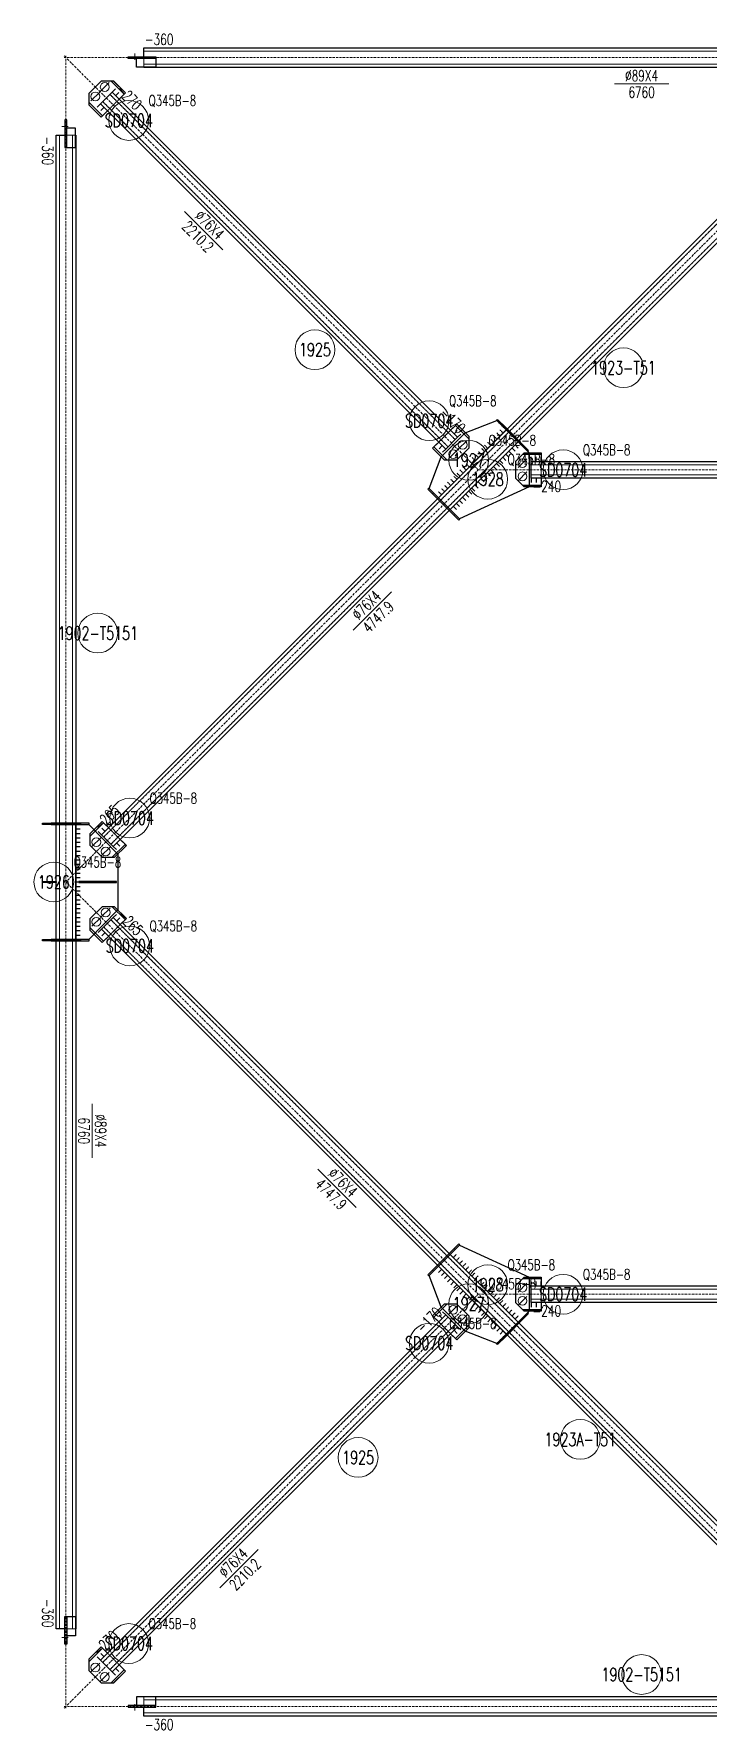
# Model space of a CAD drawing. Extents: x 200306 to 244369, y -126880 to -87343.
# Drawn here: x 236406 to 239456, y -115785 to -108107 of the extents above; entities that cross this region are included whole.
import ezdxf
from ezdxf.enums import TextEntityAlignment as Align

# ---------------------------------------------------------------- set-up
doc = ezdxf.new("R2010")
doc.units = 0
doc.header["$MEASUREMENT"] = 0
doc.linetypes.add('Dash', pattern=[2.75, 2, -0.75])
doc.linetypes.add('DashDot', pattern=[15.6, 9, -3, 0.6, -3])
doc.layers.get('0').update_dxf_attribs({"linetype": 'CONTINUOUS', "lineweight": 25})
doc.styles.get("Standard").update_dxf_attribs({"font": 'simplex.shx', "width": 0.7, "height": 3, "bigfont": 'gbhzfs.shx'})

# ---------------------------------------------------------------- blocks, each defined once
blk = doc.blocks.new('M20X55S')
at = {"color": 3, "linetype": 'Continuous', "lineweight": 13}
blk.add_line((-1, -1), (1, 1), dxfattribs=at)
blk.add_circle((0, 0), 1, dxfattribs=at)

msp = doc.modelspace()

# ---------------------------------------------------------------- linework, layer by layer
at = {"color": 2, "linetype": 'DashDot', "lineweight": 15}
for p, q in [((238416.12719, -110080.12127), (236542.17011, -108206.16419)), ((244022.17011, -108214.11623), (236542.17011, -108214.11623)), ((236550.12215, -108206.16419), (236550.12215, -115686.16419)), ((240282.17011, -108214.11623), (236550.12215, -111946.16419)), ((238416.14613, -110080.14021), (242148.1941, -110080.14021)), ((240282.17011, -115678.21216), (236550.12215, -111946.16419)), ((238416.12719, -113812.20712), (236542.17011, -115686.16419)), ((238416.14613, -113812.18818), (242148.1941, -113812.18818)), ((236542.17011, -115678.21216), (244022.17011, -115678.21216))]:
    msp.add_line(p, q, dxfattribs=at)
at = {"color": 1, "linetype": 'Dash', "lineweight": 20}
for p, q in [((243662.17011, -108184.61623), (236902.17011, -108184.61623)), ((236902.17011, -108257.85242), (236902.17011, -108210.14021)), ((243662.17011, -108243.61623), (236902.17011, -108243.61623)), ((238279.65802, -109976.17901), (236716.82162, -108413.34261)), ((240078.52336, -108385.23607), (236721.24199, -111742.51744)), ((236791.7923, -108402.04627), (236738.05219, -108455.78638)), ((238312.18493, -109943.6521), (236749.34853, -108380.8157)), ((240111.05027, -108417.76298), (236753.7689, -111775.04435)), ((236520.62215, -108566.16419), (236520.62215, -115326.16419)), ((236546.14613, -108566.16419), (236593.85834, -108566.16419)), ((236579.62215, -108566.16419), (236579.62215, -115326.16419)), ((238500.31125, -109857.42099), (238542.7368, -109899.84654)), ((238237.25026, -109954.98446), (238290.99038, -109901.24434)), ((238486.93965, -109955.64369), (238472.7978, -109941.50184)), ((238500.88893, -109941.6944), (238486.74709, -109927.55255)), ((238514.83822, -109927.74511), (238500.69637, -109913.60326)), ((238528.78751, -109913.79582), (238514.64566, -109899.65398)), ((238542.7368, -109899.84654), (238528.59495, -109885.70469)), ((238403.24392, -110039.33942), (238389.10207, -110025.19757)), ((238417.1932, -110025.39013), (238403.05136, -110011.24828)), ((238431.14249, -110011.44084), (238417.00064, -109997.29899)), ((238445.09178, -109997.49155), (238430.94993, -109983.34971)), ((238459.04107, -109983.54227), (238444.89922, -109969.40042)), ((238472.99036, -109969.59298), (238458.84851, -109955.45113)), ((238596.45836, -109953.5681), (238596.51619, -109953.51027)), ((238596.51619, -109953.51027), (238639.60075, -109996.59483)), ((238333.49747, -110109.08586), (238319.35563, -110094.94401)), ((238347.44676, -110095.13657), (238333.30491, -110080.99472)), ((238361.39605, -110081.18728), (238347.2542, -110067.04544)), ((238375.34534, -110067.238), (238361.20349, -110053.09615)), ((238389.29463, -110053.28871), (238375.15278, -110039.14686)), ((238656.14613, -110057.14021), (241908.1941, -110057.14021)), ((238656.14613, -110103.14021), (241908.1941, -110103.14021)), ((238701.14613, -110042.14021), (238701.14613, -110118.14021)), ((238235.85246, -110206.73088), (238193.42691, -110164.30533)), ((238249.80174, -110192.78159), (238235.6599, -110178.63974)), ((238263.75103, -110178.8323), (238249.60918, -110164.69045)), ((238277.70032, -110164.88301), (238263.55847, -110150.74117)), ((238291.64961, -110150.93373), (238277.50776, -110136.79188)), ((238305.5989, -110136.98444), (238291.45705, -110122.84259)), ((238319.54819, -110123.03515), (238305.40634, -110108.8933)), ((238235.85246, -110206.73088), (238221.71061, -110192.58903)), ((238332.00042, -110302.87885), (238289.57402, -110260.45244)), ((236594.62215, -111685.99388), (236654.62215, -111685.99388)), ((236742.45519, -111700.09103), (236796.19531, -111753.83115)), ((236779.44201, -111943.16419), (236609.44201, -111943.16419)), ((236609.44201, -111943.16419), (236609.44201, -111949.16419)), ((236779.44201, -111949.16419), (236779.44201, -111943.16419)), ((236609.44201, -111949.16419), (236779.44201, -111949.16419)), ((240078.52336, -115507.09232), (236721.24199, -112149.81095)), ((236796.19531, -112138.49724), (236742.45519, -112192.23735)), ((240111.05027, -115474.56541), (236753.7689, -112117.28403)), ((236654.62215, -112206.33451), (236594.62215, -112206.33451)), ((238289.57402, -113631.87595), (238332.00042, -113589.44954)), ((238289.57402, -113631.87595), (238303.71615, -113617.73381)), ((238303.52593, -113645.82786), (238317.66807, -113631.68573)), ((238193.42691, -113728.02306), (238235.85246, -113685.59751)), ((238317.47785, -113659.77978), (238331.61999, -113645.63765)), ((238331.42977, -113673.7317), (238345.5719, -113659.58956)), ((238345.38169, -113687.68361), (238359.52382, -113673.54148)), ((238359.3336, -113701.63553), (238373.47574, -113687.4934)), ((238373.28552, -113715.58745), (238387.42765, -113701.44531)), ((238387.23744, -113729.53937), (238401.37957, -113715.39723)), ((238401.18935, -113743.49128), (238415.33149, -113729.34915)), ((238415.14127, -113757.4432), (238429.28341, -113743.30106)), ((238429.09319, -113771.39512), (238443.23532, -113757.25298)), ((238443.0451, -113785.34703), (238457.18724, -113771.2049)), ((238456.99702, -113799.29895), (238471.13916, -113785.15681)), ((238656.14613, -113789.18818), (241908.1941, -113789.18818)), ((238701.14613, -113774.18818), (238701.14613, -113850.18818)), ((238470.94894, -113813.25087), (238485.09107, -113799.10873)), ((238484.90085, -113827.20278), (238499.04299, -113813.06065)), ((238498.85277, -113841.1547), (238512.99491, -113827.01256)), ((238512.80469, -113855.10662), (238526.94682, -113840.96448)), ((238526.75661, -113869.05853), (238540.89874, -113854.9164)), ((238656.14613, -113835.18818), (241908.1941, -113835.18818)), ((238279.65802, -113916.14938), (236716.82162, -115478.98578)), ((238290.99038, -113991.08404), (238237.25026, -113937.34393)), ((238540.70852, -113883.01045), (238554.85066, -113868.86832)), ((238554.66044, -113896.96237), (238568.80257, -113882.82023)), ((238568.61236, -113910.91428), (238582.75449, -113896.77215)), ((238582.56427, -113924.8662), (238596.70641, -113910.72407)), ((238596.51619, -113938.81812), (238596.45836, -113938.76029)), ((238639.60075, -113895.73356), (238596.51619, -113938.81812)), ((238596.51619, -113938.81812), (238610.65833, -113924.67598)), ((238312.18493, -113948.67629), (236749.34853, -115511.51269)), ((238542.7368, -113992.48185), (238500.31125, -114034.9074)), ((236593.85834, -115326.16419), (236546.14613, -115326.16419)), ((236738.05219, -115436.54201), (236791.7923, -115490.28212)), ((236902.17011, -115682.18818), (236902.17011, -115634.47597)), ((236902.17011, -115648.71216), (243662.17011, -115648.71216)), ((236902.17011, -115707.71216), (243662.17011, -115707.71216))]:
    msp.add_line(p, q, dxfattribs=at)
at = {"color": 7, "linetype": 'Continuous', "lineweight": 13}
for p, q in [((239278.00345, -108333.61623), (239033.00345, -108333.61623)), ((237260.74806, -109084.54827), (237087.50689, -108911.30711)), ((238023.12288, -110632.96959), (237849.88172, -110806.21075)), ((236669.62215, -112950.33086), (236669.62215, -113195.33086)), ((237863.31675, -113419.16493), (237690.07559, -113245.92377)), ((237420.55419, -114967.58625), (237247.31303, -115140.82741))]:
    msp.add_line(p, q, dxfattribs=at)
at = {"color": 7, "linetype": 'Continuous', "lineweight": 30}
for p, q in [((236759.97314, -108370.22711), (236774.11528, -108356.08497)), ((236775.88272, -108386.13669), (236790.02486, -108371.99455)), ((236791.7923, -108402.04627), (236805.93444, -108387.90413)), ((236706.23303, -108423.96722), (236692.09089, -108438.10936)), ((236722.14261, -108439.8768), (236708.00047, -108454.01894)), ((236738.05219, -108455.78638), (236723.91005, -108469.92852)), ((238290.99038, -109901.24434), (238305.13252, -109887.10221)), ((238306.89996, -109917.15392), (238321.0421, -109903.01179)), ((238322.80954, -109933.0635), (238336.95168, -109918.92137)), ((238237.25026, -109954.98446), (238223.10813, -109969.12659)), ((238253.15984, -109970.89404), (238239.01771, -109985.03617)), ((238269.06942, -109986.80362), (238254.92729, -110000.94575)), ((238526.75661, -110023.26985), (238540.89874, -110037.41199)), ((238540.70852, -110009.31794), (238554.85066, -110023.46007)), ((238554.66044, -109995.36602), (238568.80257, -110009.50816)), ((238568.61236, -109981.4141), (238582.75449, -109995.55624)), ((238582.56427, -109967.46219), (238596.70641, -109981.60432)), ((238596.51619, -109953.51027), (238610.65833, -109967.6524)), ((238656.14613, -110042.14021), (238656.14613, -110022.14021)), ((238678.64613, -110042.14021), (238678.64613, -110022.14021)), ((238701.14613, -110042.14021), (238701.14613, -110022.14021)), ((238456.99702, -110093.02944), (238471.13916, -110107.17157)), ((238470.94894, -110079.07752), (238485.09107, -110093.21966)), ((238484.90085, -110065.1256), (238499.04299, -110079.26774)), ((238498.85277, -110051.17369), (238512.99491, -110065.31582)), ((238512.80469, -110037.22177), (238526.94682, -110051.36391)), ((238373.28552, -110176.74094), (238387.42765, -110190.88307)), ((238387.23744, -110162.78902), (238401.37957, -110176.93116)), ((238401.18935, -110148.83711), (238415.33149, -110162.97924)), ((238415.14127, -110134.88519), (238429.28341, -110149.02732)), ((238429.09319, -110120.93327), (238443.23532, -110135.07541)), ((238443.0451, -110106.98135), (238457.18724, -110121.12349)), ((238656.14613, -110118.14021), (238656.14613, -110138.14021)), ((238678.64613, -110118.14021), (238678.64613, -110138.14021)), ((238701.14613, -110118.14021), (238701.14613, -110138.14021)), ((238303.52593, -110246.50052), (238317.66807, -110260.64266)), ((238317.47785, -110232.54861), (238331.61999, -110246.69074)), ((238331.42977, -110218.59669), (238345.5719, -110232.73883)), ((238345.38169, -110204.64477), (238359.52382, -110218.78691)), ((238359.3336, -110190.69286), (238373.47574, -110204.83499)), ((238289.57402, -110260.45244), (238303.71615, -110274.59458)), ((236594.62215, -111685.99388), (236614.62215, -111685.99388)), ((236594.62215, -111706.00698), (236614.62215, -111706.00698)), ((236726.54529, -111716.00094), (236712.40316, -111701.8588)), ((236742.45519, -111700.09103), (236728.31306, -111685.9489)), ((236594.62215, -111726.02008), (236614.62215, -111726.02008)), ((236594.62215, -111746.03318), (236614.62215, -111746.03318)), ((236594.62215, -111766.04628), (236614.62215, -111766.04628)), ((236594.62215, -111786.05938), (236614.62215, -111786.05938)), ((236710.63539, -111731.91084), (236696.49325, -111717.7687)), ((236764.3755, -111785.65095), (236778.51764, -111799.79309)), ((236780.28541, -111769.74105), (236794.42754, -111783.88319)), ((236796.19531, -111753.83115), (236810.33744, -111767.97328)), ((236594.62215, -111806.07248), (236614.62215, -111806.07248)), ((236594.62215, -111826.08559), (236614.62215, -111826.08559)), ((236594.62215, -111846.09869), (236614.62215, -111846.09869)), ((236594.62215, -111866.11179), (236614.62215, -111866.11179)), ((236594.62215, -111886.12489), (236614.62215, -111886.12489)), ((236594.62215, -111906.13799), (236614.62215, -111906.13799)), ((236594.62215, -111926.15109), (236614.62215, -111926.15109)), ((236594.62215, -111946.16419), (236614.62215, -111946.16419)), ((236594.62215, -111966.1773), (236614.62215, -111966.1773)), ((236594.62215, -111986.1904), (236614.62215, -111986.1904)), ((236594.62215, -112006.2035), (236614.62215, -112006.2035)), ((236594.62215, -112026.2166), (236614.62215, -112026.2166)), ((236594.62215, -112046.2297), (236614.62215, -112046.2297)), ((236594.62215, -112066.2428), (236614.62215, -112066.2428)), ((236594.62215, -112086.2559), (236614.62215, -112086.2559)), ((236764.3755, -112106.67743), (236778.51764, -112092.5353)), ((236594.62215, -112106.269), (236614.62215, -112106.269)), ((236594.62215, -112126.28211), (236614.62215, -112126.28211)), ((236594.62215, -112146.29521), (236614.62215, -112146.29521)), ((236594.62215, -112166.30831), (236614.62215, -112166.30831)), ((236710.63539, -112160.41755), (236696.49325, -112174.55968)), ((236726.54529, -112176.32745), (236712.40316, -112190.46959)), ((236780.28541, -112122.58734), (236794.42754, -112108.4452)), ((236796.19531, -112138.49724), (236810.33744, -112124.3551)), ((236594.62215, -112186.32141), (236614.62215, -112186.32141)), ((236594.62215, -112206.33451), (236614.62215, -112206.33451)), ((236742.45519, -112192.23735), (236728.31306, -112206.37949)), ((238235.85246, -113685.59751), (238221.71061, -113699.73936)), ((238249.80174, -113699.5468), (238235.6599, -113713.68865)), ((238263.75103, -113713.49609), (238249.60918, -113727.63793)), ((238277.70032, -113727.44537), (238263.55847, -113741.58722)), ((238291.64961, -113741.39466), (238277.50776, -113755.53651)), ((238305.5989, -113755.34395), (238291.45705, -113769.4858)), ((238319.54819, -113769.29324), (238305.40634, -113783.43509)), ((238333.49747, -113783.24253), (238319.35563, -113797.38438)), ((238656.14613, -113774.18818), (238656.14613, -113754.18818)), ((238678.64613, -113774.18818), (238678.64613, -113754.18818)), ((238701.14613, -113774.18818), (238701.14613, -113754.18818)), ((238347.44676, -113797.19181), (238333.30491, -113811.33366)), ((238361.39605, -113811.1411), (238347.2542, -113825.28295)), ((238375.34534, -113825.09039), (238361.20349, -113839.23224)), ((238389.29463, -113839.03968), (238375.15278, -113853.18153)), ((238403.24392, -113852.98897), (238389.10207, -113867.13082)), ((238656.14613, -113850.18818), (238656.14613, -113870.18818)), ((238678.64613, -113850.18818), (238678.64613, -113870.18818)), ((238701.14613, -113850.18818), (238701.14613, -113870.18818)), ((238237.25026, -113937.34393), (238223.10813, -113923.20179)), ((238253.15984, -113921.43435), (238239.01771, -113907.29221)), ((238269.06942, -113905.52477), (238254.92729, -113891.38263)), ((238417.1932, -113866.93826), (238403.05136, -113881.08011)), ((238431.14249, -113880.88754), (238417.00064, -113895.02939)), ((238445.09178, -113894.83683), (238430.94993, -113908.97868)), ((238459.04107, -113908.78612), (238444.89922, -113922.92797)), ((238472.99036, -113922.73541), (238458.84851, -113936.87726)), ((238486.93965, -113936.6847), (238472.7978, -113950.82655)), ((238290.99038, -113991.08404), (238305.13252, -114005.22618)), ((238306.89996, -113975.17446), (238321.0421, -113989.3166)), ((238322.80954, -113959.26488), (238336.95168, -113973.40702)), ((238500.88893, -113950.63399), (238486.74709, -113964.77584)), ((238514.83822, -113964.58327), (238500.69637, -113978.72512)), ((238528.78751, -113978.53256), (238514.64566, -113992.67441)), ((238542.7368, -113992.48185), (238528.59495, -114006.6237)), ((236706.23303, -115468.36117), (236692.09089, -115454.21903)), ((236722.14261, -115452.45159), (236708.00047, -115438.30945)), ((236738.05219, -115436.54201), (236723.91005, -115422.39987)), ((236759.97314, -115522.10128), (236774.11528, -115536.24342)), ((236775.88272, -115506.1917), (236790.02486, -115520.33384)), ((236791.7923, -115490.28212), (236805.93444, -115504.42426))]:
    msp.add_line(p, q, dxfattribs=at)
for points in [[(236902.17011, -108210.14021), (236902.17011, -108169.61623)], [(236902.17011, -108169.61623), (243662.17011, -108169.61623)], [(236832.17011, -108210.14021), (236957.17011, -108210.14021)], [(236832.17011, -108218.09225), (236832.17011, -108210.14021)], [(236957.17011, -108218.09225), (236832.17011, -108218.09225)], [(236870.17011, -108210.14021), (236957.17011, -108210.14021)], [(236870.17011, -108257.85242), (236870.17011, -108210.14021)], [(236957.17011, -108257.85242), (236870.17011, -108257.85242)], [(236902.17011, -108258.61623), (236902.17011, -108257.85242)], [(243662.17011, -108258.61623), (236902.17011, -108258.61623)], [(236957.17011, -108210.14021), (236957.17011, -108218.09225)], [(236957.17011, -108210.14021), (236957.17011, -108257.85242)], [(236656.02945, -108375.17786), (236711.18378, -108320.02353)], [(236711.18378, -108320.02353), (236764.92335, -108320.02298)], [(236753.57374, -108319.98708), (236764.88733, -108319.98696)], [(236813.67659, -108380.08994), (236753.57374, -108319.98708)], [(236764.88733, -108319.98696), (236819.33345, -108374.43308)], [(236764.92335, -108320.02298), (236819.36947, -108374.4691)], [(236656.0289, -108428.91743), (236656.02945, -108375.17786)], [(236706.21502, -108423.94921), (236759.95513, -108370.2091)], [(236710.63539, -111731.91084), (240067.91676, -108374.62947)], [(236759.95513, -108370.2091), (238322.79153, -109933.04549)], [(236819.36947, -108374.4691), (236791.7923, -108402.04627)], [(236819.33345, -108374.43308), (236813.67659, -108380.08994)], [(236655.99289, -108428.88141), (236655.993, -108417.56782)], [(236710.439, -108483.32753), (236655.99289, -108428.88141)], [(236655.993, -108417.56782), (236716.09586, -108477.67067)], [(236710.47502, -108483.36355), (236656.0289, -108428.91743)], [(238269.05142, -109986.78561), (236706.21502, -108423.94921)], [(236716.09586, -108477.67067), (236710.439, -108483.32753)], [(236738.05219, -108455.78638), (236710.47502, -108483.36355)], [(240121.65688, -108428.36958), (236764.3755, -111785.65095)], [(236505.62215, -115326.16419), (236505.62215, -108566.16419)], [(236505.62215, -108566.16419), (236546.14613, -108566.16419)], [(236546.14613, -108496.16419), (236546.14613, -108621.16419)], [(236554.09817, -108496.16419), (236546.14613, -108496.16419)], [(236546.14613, -108534.16419), (236546.14613, -108621.16419)], [(236593.85834, -108534.16419), (236546.14613, -108534.16419)], [(236554.09817, -108621.16419), (236554.09817, -108496.16419)], [(236593.85834, -108621.16419), (236593.85834, -108534.16419)], [(236593.85834, -108566.16419), (236594.62215, -108566.16419)], [(236594.62215, -108566.16419), (236594.62215, -115326.16419)], [(236546.14613, -108621.16419), (236554.09817, -108621.16419)], [(236546.14613, -108621.16419), (236593.85834, -108621.16419)], [(238357.49365, -109912.59328), (238500.31125, -109857.42099)], [(238499.65177, -109856.76151), (238503.89441, -109852.51887)], [(238618.77212, -109975.88186), (238499.65177, -109856.76151)], [(238503.89441, -109852.51887), (238623.01476, -109971.63922)], [(238524.38877, -109872.89757), (238520.14613, -109877.14021)], [(238643.84339, -109992.35219), (238524.38877, -109872.89757)], [(238542.7368, -109899.84654), (238235.85246, -110206.73088)], [(238248.5992, -110021.48773), (238357.49365, -109912.59328)], [(238322.79153, -109933.04549), (238269.05142, -109986.78561)], [(238290.99038, -109901.24434), (238318.56754, -109873.66718)], [(238312.87467, -109879.28801), (238318.53153, -109873.63116)], [(238372.97753, -109939.39087), (238312.87467, -109879.28801)], [(238318.53153, -109873.63116), (238372.97764, -109928.07728)], [(238318.56754, -109873.66718), (238373.01366, -109928.1133)], [(238372.97764, -109928.07728), (238372.97753, -109939.39087)], [(238373.01366, -109928.1133), (238373.01312, -109981.85287)], [(238520.14613, -109877.14021), (238639.60075, -109996.59483)], [(238193.42691, -110164.30533), (238248.5992, -110021.48773)], [(238209.63708, -109982.5256), (238215.29394, -109976.86875)], [(238264.0832, -110036.97172), (238209.63708, -109982.5256)], [(238209.6731, -109982.56162), (238237.25026, -109954.98446)], [(238264.11922, -110037.00774), (238209.6731, -109982.56162)], [(238215.29394, -109976.86875), (238275.39679, -110036.97161)], [(238289.57402, -110260.45244), (238596.45836, -109953.5681)], [(238373.01312, -109981.85287), (238317.85879, -110037.0072)], [(238586.14613, -110041.14021), (238624.14613, -110003.14021)], [(238616.14613, -110011.14021), (238624.14613, -110003.14021)], [(238701.14613, -110011.14021), (238616.14613, -110011.14021)], [(238623.01476, -109971.63922), (238618.77212, -109975.88186)], [(238624.14613, -110003.14021), (238701.14613, -110003.14021)], [(238624.14613, -110003.14021), (238701.14613, -110003.14021)], [(238639.60075, -109996.59483), (238643.84339, -109992.35219)], [(238639.60075, -109996.59483), (238646.14613, -110003.14021)], [(238646.14613, -110003.14021), (238646.14613, -110157.14021)], [(238701.14613, -110003.14021), (238701.14613, -110042.14021)], [(238701.14613, -110003.14021), (238701.14613, -110011.14021)], [(238275.39679, -110036.97161), (238264.0832, -110036.97172)], [(238317.85879, -110037.0072), (238264.11922, -110037.00774)], [(238586.14613, -110119.14021), (238586.14613, -110041.14021)], [(238656.14613, -110042.14021), (241908.1941, -110042.14021)], [(238656.14613, -110118.14021), (238656.14613, -110042.14021)], [(238188.52479, -110167.88849), (238192.76743, -110163.64585)], [(238307.64514, -110287.00884), (238188.52479, -110167.88849)], [(238192.76743, -110163.64585), (238311.88778, -110282.7662)], [(238646.14613, -110157.14021), (238332.00042, -110302.87885)], [(238624.14613, -110157.14021), (238586.14613, -110119.14021)], [(238624.14613, -110157.14021), (238616.14613, -110149.14021)], [(238616.14613, -110149.14021), (238701.14613, -110149.14021)], [(238701.14613, -110157.14021), (238624.14613, -110157.14021)], [(238701.14613, -110157.14021), (238624.14613, -110157.14021)], [(241908.1941, -110118.14021), (238656.14613, -110118.14021)], [(238701.14613, -110118.14021), (238701.14613, -110157.14021)], [(238701.14613, -110149.14021), (238701.14613, -110157.14021)], [(238213.20396, -110184.08238), (238208.96132, -110188.32502)], [(238208.96132, -110188.32502), (238328.41594, -110307.77964)], [(238332.65858, -110303.537), (238213.20396, -110184.08238)], [(238311.88778, -110282.7662), (238307.64514, -110287.00884)], [(238328.41594, -110307.77964), (238332.65858, -110303.537)], [(236444.62233, -111685.99388), (236444.62233, -111679.99388)], [(236444.62233, -111679.99388), (236616.05421, -111679.99388)], [(236616.05421, -111685.99388), (236444.62233, -111685.99388)], [(236655.62067, -111679.99388), (236483.90849, -111679.99388)], [(236483.90849, -111679.99388), (236483.90849, -111685.99388)], [(236483.90849, -111685.99388), (236655.62067, -111685.99388)], [(236594.62215, -112206.33451), (236594.62215, -111685.99388)], [(236616.05421, -111679.99388), (236616.05421, -111685.99388)], [(236654.62215, -111685.99388), (236784.8816, -111820.29919)], [(236655.62067, -111685.99388), (236655.62067, -111679.99388)], [(236660.43081, -111726.96109), (236714.87803, -111672.51387)], [(236660.43081, -111726.96109), (236714.87803, -111672.51387)], [(236720.53488, -111678.17072), (236660.43081, -111738.2748)], [(236714.87803, -111672.51387), (236742.45519, -111700.09103)], [(236714.87803, -111672.51387), (236720.53488, -111678.17072)], [(236660.43081, -111780.70121), (236660.43081, -111726.96109)], [(236660.43081, -111738.2748), (236660.43081, -111726.96109)], [(236715.58514, -111835.85554), (236660.43081, -111780.70121)], [(236764.3755, -111785.65095), (236710.63539, -111731.91084)], [(236758.01154, -111835.85554), (236818.11562, -111775.75146)], [(236823.77247, -111781.40831), (236769.32525, -111835.85554)], [(236823.77247, -111781.40831), (236769.32525, -111835.85554)], [(236796.19531, -111753.83115), (236823.77247, -111781.40831)], [(236818.11562, -111775.75146), (236823.77247, -111781.40831)], [(236769.32525, -111835.85554), (236715.58514, -111835.85554)], [(236769.32525, -111835.85554), (236758.01154, -111835.85554)], [(236784.8816, -111820.29919), (236784.8816, -112072.0292)], [(236445.63508, -111943.16419), (236505.64876, -111943.16419)], [(236445.63508, -111949.16419), (236445.63508, -111943.16419)], [(236505.64876, -111943.16419), (236505.64876, -111949.16419)], [(236779.44201, -111943.16419), (236609.44201, -111943.16419)], [(236609.44201, -111943.16419), (236609.44201, -111949.16419)], [(236779.44201, -111949.16419), (236779.44201, -111943.16419)], [(236505.64876, -111949.16419), (236445.63508, -111949.16419)], [(236609.44201, -111949.16419), (236779.44201, -111949.16419)], [(236784.8816, -112072.0292), (236654.62215, -112206.33451)], [(236660.43081, -112111.62718), (236715.58514, -112056.47285)], [(236715.58514, -112056.47285), (236769.32525, -112056.47285)], [(236818.11562, -112116.57693), (236758.01154, -112056.47285)], [(236758.01154, -112056.47285), (236769.32525, -112056.47285)], [(236769.32525, -112056.47285), (236823.77247, -112110.92007)], [(236769.32525, -112056.47285), (236823.77247, -112110.92007)], [(236660.43081, -112165.3673), (236660.43081, -112111.62718)], [(236660.43081, -112165.3673), (236660.43081, -112154.05359)], [(236660.43081, -112154.05359), (236720.53488, -112214.15766)], [(236714.87803, -112219.81452), (236660.43081, -112165.3673)], [(236714.87803, -112219.81452), (236660.43081, -112165.3673)], [(236710.63539, -112160.41755), (236764.3755, -112106.67743)], [(240067.91676, -115517.69892), (236710.63539, -112160.41755)], [(236764.3755, -112106.67743), (240121.65688, -115463.9588)], [(236823.77247, -112110.92007), (236796.19531, -112138.49724)], [(236823.77247, -112110.92007), (236818.11562, -112116.57693)], [(236444.62233, -112206.33451), (236616.05421, -112206.33451)], [(236444.62233, -112212.33451), (236444.62233, -112206.33451)], [(236616.05421, -112212.33451), (236444.62233, -112212.33451)], [(236655.62067, -112206.33451), (236483.90849, -112206.33451)], [(236483.90849, -112206.33451), (236483.90849, -112212.33451)], [(236483.90849, -112212.33451), (236655.62067, -112212.33451)], [(236616.05421, -112206.33451), (236616.05421, -112212.33451)], [(236655.62067, -112212.33451), (236655.62067, -112206.33451)], [(236742.45519, -112192.23735), (236714.87803, -112219.81452)], [(236720.53488, -112214.15766), (236714.87803, -112219.81452)], [(238188.52479, -113724.4399), (238307.64514, -113605.31955)], [(238311.88778, -113609.56219), (238192.76743, -113728.68254)], [(238328.41594, -113584.54875), (238208.96132, -113704.00336)], [(238213.20396, -113708.246), (238332.65858, -113588.79139)], [(238596.45836, -113938.76029), (238289.57402, -113631.87595)], [(238307.64514, -113605.31955), (238311.88778, -113609.56219)], [(238332.65858, -113588.79139), (238328.41594, -113584.54875)], [(238332.00042, -113589.44954), (238646.14613, -113735.18818)], [(238208.96132, -113704.00336), (238213.20396, -113708.246)], [(238235.85246, -113685.59751), (238542.7368, -113992.48185)], [(238192.76743, -113728.68254), (238188.52479, -113724.4399)], [(238248.5992, -113870.84066), (238193.42691, -113728.02306)], [(238586.14613, -113773.18818), (238624.14613, -113735.18818)], [(238586.14613, -113851.18818), (238586.14613, -113773.18818)], [(238616.14613, -113743.18818), (238624.14613, -113735.18818)], [(238701.14613, -113743.18818), (238616.14613, -113743.18818)], [(238624.14613, -113735.18818), (238701.14613, -113735.18818)], [(238624.14613, -113735.18818), (238701.14613, -113735.18818)], [(238646.14613, -113735.18818), (238646.14613, -113889.18818)], [(238656.14613, -113774.18818), (241908.1941, -113774.18818)], [(238656.14613, -113850.18818), (238656.14613, -113774.18818)], [(238701.14613, -113735.18818), (238701.14613, -113774.18818)], [(238701.14613, -113735.18818), (238701.14613, -113743.18818)], [(238209.63708, -113909.80278), (238264.0832, -113855.35666)], [(238209.6731, -113909.76676), (238264.11922, -113855.32065)], [(238275.39679, -113855.35678), (238215.29394, -113915.45964)], [(238264.0832, -113855.35666), (238275.39679, -113855.35678)], [(238264.11922, -113855.32065), (238317.85879, -113855.32119)], [(238317.85879, -113855.32119), (238373.01312, -113910.47552)], [(238624.14613, -113889.18818), (238586.14613, -113851.18818)], [(241908.1941, -113850.18818), (238656.14613, -113850.18818)], [(238701.14613, -113850.18818), (238701.14613, -113889.18818)], [(236706.21502, -115468.37918), (238269.05142, -113905.54278)], [(238215.29394, -113915.45964), (238209.63708, -113909.80278)], [(238237.25026, -113937.34393), (238209.6731, -113909.76676)], [(238357.49365, -113979.73511), (238248.5992, -113870.84066)], [(238269.05142, -113905.54278), (238322.79153, -113959.28289)], [(238373.01312, -113910.47552), (238373.01366, -113964.21509)], [(238499.65177, -114035.56688), (238618.77212, -113916.44653)], [(238623.01476, -113920.68917), (238503.89441, -114039.80952)], [(238639.60075, -113895.73356), (238520.14613, -114015.18818)], [(238524.38877, -114019.43082), (238643.84339, -113899.9762)], [(238624.14613, -113889.18818), (238616.14613, -113881.18818)], [(238616.14613, -113881.18818), (238701.14613, -113881.18818)], [(238618.77212, -113916.44653), (238623.01476, -113920.68917)], [(238701.14613, -113889.18818), (238624.14613, -113889.18818)], [(238701.14613, -113889.18818), (238624.14613, -113889.18818)], [(238646.14613, -113889.18818), (238639.60075, -113895.73356)], [(238643.84339, -113899.9762), (238639.60075, -113895.73356)], [(238701.14613, -113881.18818), (238701.14613, -113889.18818)], [(238322.79153, -113959.28289), (236759.95513, -115522.11929)], [(238318.56754, -114018.66121), (238290.99038, -113991.08404)], [(238312.87467, -114013.04037), (238372.97753, -113952.93751)], [(238318.53153, -114018.69723), (238312.87467, -114013.04037)], [(238372.97764, -113964.25111), (238318.53153, -114018.69723)], [(238373.01366, -113964.21509), (238318.56754, -114018.66121)], [(238500.31125, -114034.9074), (238357.49365, -113979.73511)], [(238372.97753, -113952.93751), (238372.97764, -113964.25111)], [(238520.14613, -114015.18818), (238524.38877, -114019.43082)], [(238503.89441, -114039.80952), (238499.65177, -114035.56688)], [(236546.14613, -115396.16419), (236546.14613, -115271.16419)], [(236546.14613, -115271.16419), (236554.09817, -115271.16419)], [(236546.14613, -115358.16419), (236546.14613, -115271.16419)], [(236546.14613, -115271.16419), (236593.85834, -115271.16419)], [(236554.09817, -115271.16419), (236554.09817, -115396.16419)], [(236593.85834, -115271.16419), (236593.85834, -115358.16419)], [(236546.14613, -115326.16419), (236505.62215, -115326.16419)], [(236593.85834, -115358.16419), (236546.14613, -115358.16419)], [(236554.09817, -115396.16419), (236546.14613, -115396.16419)], [(236594.62215, -115326.16419), (236593.85834, -115326.16419)], [(236655.99289, -115463.44698), (236710.439, -115409.00086)], [(236655.993, -115474.76057), (236655.99289, -115463.44698)], [(236716.09586, -115414.65771), (236655.993, -115474.76057)], [(236656.0289, -115463.41096), (236710.47502, -115408.96484)], [(236656.02945, -115517.15053), (236656.0289, -115463.41096)], [(236759.95513, -115522.11929), (236706.21502, -115468.37918)], [(236710.439, -115409.00086), (236716.09586, -115414.65771)], [(236710.47502, -115408.96484), (236738.05219, -115436.54201)], [(236711.18378, -115572.30486), (236656.02945, -115517.15053)], [(236753.57374, -115572.34131), (236813.67659, -115512.23845)], [(236819.33345, -115517.8953), (236764.88733, -115572.34142)], [(236819.36947, -115517.85929), (236764.92335, -115572.3054)], [(236791.7923, -115490.28212), (236819.36947, -115517.85929)], [(236813.67659, -115512.23845), (236819.33345, -115517.8953)], [(236764.92335, -115572.3054), (236711.18378, -115572.30486)], [(236764.88733, -115572.34142), (236753.57374, -115572.34131)], [(236957.17011, -115674.23614), (236832.17011, -115674.23614)], [(236832.17011, -115674.23614), (236832.17011, -115682.18818)], [(236832.17011, -115682.18818), (236957.17011, -115682.18818)], [(236957.17011, -115634.47597), (236870.17011, -115634.47597)], [(236870.17011, -115634.47597), (236870.17011, -115682.18818)], [(236870.17011, -115682.18818), (236957.17011, -115682.18818)], [(236902.17011, -115633.71216), (243662.17011, -115633.71216)], [(236902.17011, -115634.47597), (236902.17011, -115633.71216)], [(236902.17011, -115722.71216), (236902.17011, -115682.18818)], [(236957.17011, -115682.18818), (236957.17011, -115634.47597)], [(236957.17011, -115682.18818), (236957.17011, -115674.23614)], [(243662.17011, -115722.71216), (236902.17011, -115722.71216)]]:
    msp.add_lwpolyline(points, dxfattribs=at)
at = {"color": 3, "linetype": 'Continuous', "lineweight": 20}
for points in [[(236862.17011, -108195.14021), (236862.17011, -108225.14021)], [(236862.17011, -108195.14021), (236862.17011, -108225.14021)], [(236531.14613, -108526.16419), (236561.14613, -108526.16419)], [(236531.14613, -108526.16419), (236561.14613, -108526.16419)], [(236531.14613, -115366.16419), (236561.14613, -115366.16419)], [(236531.14613, -115366.16419), (236561.14613, -115366.16419)], [(236862.17011, -115697.18818), (236862.17011, -115667.18818)], [(236862.17011, -115697.18818), (236862.17011, -115667.18818)]]:
    msp.add_lwpolyline(points, dxfattribs=at)
at = {"color": 7, "linetype": 'Continuous', "lineweight": 13}
for centre in [(236834.92582, -108498.9199), (237677.39527, -109536.55082), (239073.27376, -109618.17405), (238194.11675, -109858.11083), (238373.04153, -110036.97778), (238800.14613, -110080.14021), (238459.2982, -110123.29228), (236694.62215, -110819.49753), (236839.32882, -111656.95752), (236495.62215, -111946.16419), (236839.32882, -112235.37087), (238459.2982, -113769.03611), (238373.04153, -113855.3506), (238800.14613, -113812.18818), (238194.11675, -114034.21756), (238878.11229, -114469.31581), (237872.55674, -114550.93904), (236834.92582, -115393.40849), (239155.50345, -115533.71216)]:
    msp.add_circle(centre, 90, dxfattribs=at)

# ---------------------------------------------------------------- block references
at = {"color": 3, "linetype": 'Continuous', "lineweight": 13, "xscale": 20, "yscale": 20, "zscale": 20}
for p in [(236726.03259, -108347.60026), (236683.60618, -108390.02667), (238345.43638, -109967.00406), (238303.00998, -110009.43046), (238616.14613, -110050.14021), (238616.14613, -110110.14021), (236688.00797, -111765.85196), (236730.43438, -111808.27837), (236730.43438, -112084.05002), (236688.00797, -112126.47642), (238616.14613, -113782.18818), (238303.00998, -113882.89792), (238616.14613, -113842.18818), (238345.43638, -113925.32433), (236683.60618, -115502.30172), (236726.03259, -115544.72812)]:
    msp.add_blockref('M20X55S', p, dxfattribs=at)

# ---------------------------------------------------------------- texts
at = {"color": 7, "linetype": 'Continuous', "lineweight": 13, "width": 0.7}
for s, height, p in [('-360', 50, (236972.17011, -108132.11623)), ('%%C89X4', 50, (239155.50345, -108296.11623)), ('6760', 50, (239155.50345, -108371.11623)), ('SD0704', 60, (236834.92582, -108498.9199)), ('1925', 60, (237677.39527, -109536.55082)), ('1923-T51', 60, (239073.27376, -109618.17405)), ('SD0704', 60, (238194.11675, -109858.11083)), ('1927', 60, (238373.04153, -110036.97778)), ('1928', 60, (238459.2982, -110123.29228)), ('SD0704', 60, (238800.14613, -110080.14021)), ('-240', 50, (238726.14613, -110155.64021)), ('1902-T5151', 60, (236694.62215, -110819.49753)), ('SD0704', 60, (236839.32882, -111656.95752)), ('1926', 60, (236495.62215, -111946.16419)), ('SD0704', 60, (236839.32882, -112235.37087)), ('1928', 60, (238459.2982, -113769.03611)), ('SD0704', 60, (238800.14613, -113812.18818)), ('1927', 60, (238373.04153, -113855.3506)), ('-240', 50, (238726.14613, -113887.68818)), ('SD0704', 60, (238194.11675, -114034.21756)), ('1923A-T51', 60, (238878.11229, -114469.31581)), ('1925', 60, (237872.55674, -114550.93904)), ('SD0704', 60, (236834.92582, -115393.40849)), ('1902-T5151', 60, (239155.50345, -115533.71216)), ('-360', 50, (236972.17011, -115760.21216))]:
    msp.add_text(s, height=height, dxfattribs=at).set_placement(p, align=Align.MIDDLE_CENTER)
for s, rotation, p in [('-270', 315, (236835.96911, -108393.19007)), ('-360', 270, (236468.12215, -108636.16419)), ('%%C76X4', 315, (237200.64398, -108971.41118)), ('2210.2', 315, (237147.61097, -109024.44419)), ('-170', 315, (238299.81056, -109857.03152)), ('%%C76X4', 45, (237909.9858, -110693.07367)), ('4747.9', 45, (237963.01881, -110746.10668)), ('-265', 45, (236733.61636, -111655.89686)), ('-265', 315, (236840.38948, -112129.6584)), ('6760', 270, (236632.12215, -113072.83086)), ('%%C89X4', 270, (236707.12215, -113072.83086)), ('%%C76X4', 315, (237803.21267, -113306.02784)), ('4747.9', 315, (237750.17967, -113359.06085)), ('-170', 45, (238193.03744, -113928.52375)), ('%%C76X4', 45, (237307.4171, -115027.69033)), ('2210.2', 45, (237360.45011, -115080.72334)), ('-360', 270, (236468.12215, -115256.16419)), ('-270', 45, (236729.19599, -115392.3652))]:
    msp.add_text(s, height=50, rotation=rotation, dxfattribs=at).set_placement(p, align=Align.MIDDLE_CENTER)
for p in [(236924.92582, -108408.9199), (238284.11675, -109768.11083), (238463.04153, -109946.97778), (238549.2982, -110033.29228), (238890.14613, -109990.14021), (236929.32882, -111566.95752), (236585.62215, -111856.16419), (236929.32882, -112145.37087), (238549.2982, -113679.03611), (238890.14613, -113722.18818), (238463.04153, -113765.3506), (238284.11675, -113944.21756), (236924.92582, -115303.40849)]:
    msp.add_text('Q345B-8', height=48, dxfattribs=at).set_placement(p, align=Align.MIDDLE_LEFT)

doc.saveas('drawing.dxf')
